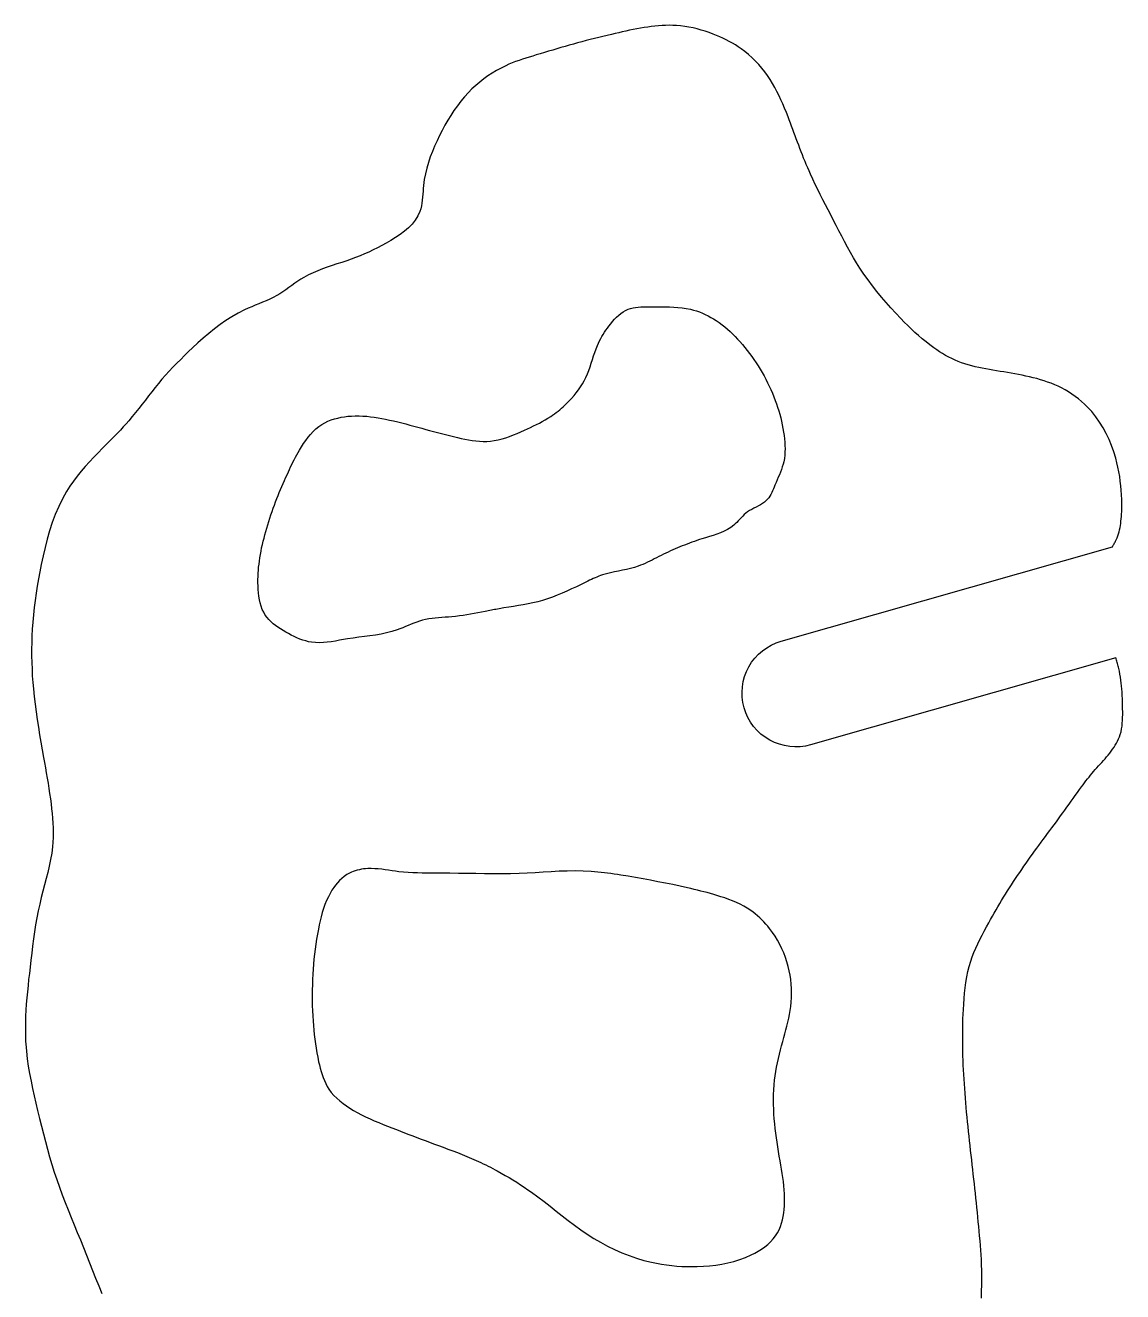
# Model space of a CAD drawing. Extents: x 0 to 235, y 0 to 140.
# Drawn here: x 154.08 to 169.36, y 121.59 to 139.22 of the extents above; entities that cross this region are included whole.
import ezdxf

# ---------------------------------------------------------------- set-up
doc = ezdxf.new("R2010")
doc.units = 0
doc.layers.add('CK_LEVEL_1', color=1, linetype='CONTINUOUS')

msp = doc.modelspace()

# ---------------------------------------------------------------- linework, layer by layer
at = {"layer": 'CK_LEVEL_1'}
msp.add_lwpolyline([(167.392, 121.496), (167.394, 121.591), (167.396, 121.685), (167.396, 121.78), (167.395, 121.875), (167.393, 121.969), (167.39, 122.035), (167.386, 122.1), (167.382, 122.166), (167.377, 122.232), (167.372, 122.297), (167.366, 122.363), (167.36, 122.428), (167.354, 122.494), (167.347, 122.559), (167.341, 122.626), (167.334, 122.692), (167.327, 122.758), (167.32, 122.825), (167.313, 122.891), (167.306, 122.957), (167.299, 123.024), (167.292, 123.09), (167.285, 123.156), (167.277, 123.222), (167.27, 123.289), (167.262, 123.355), (167.255, 123.422), (167.248, 123.488), (167.24, 123.555), (167.233, 123.621), (167.226, 123.688), (167.218, 123.754), (167.212, 123.82), (167.205, 123.887), (167.198, 123.953), (167.192, 124.019), (167.185, 124.085), (167.179, 124.151), (167.174, 124.217), (167.168, 124.284), (167.163, 124.35), (167.158, 124.415), (167.153, 124.481), (167.149, 124.546), (167.145, 124.612), (167.142, 124.677), (167.138, 124.742), (167.136, 124.808), (167.133, 124.873), (167.132, 124.939), (167.13, 125.003), (167.13, 125.067), (167.13, 125.131), (167.13, 125.195), (167.131, 125.259), (167.132, 125.323), (167.134, 125.387), (167.136, 125.451), (167.139, 125.516), (167.144, 125.592), (167.149, 125.668), (167.156, 125.744), (167.164, 125.82), (167.174, 125.895), (167.187, 125.97), (167.202, 126.044), (167.221, 126.117), (167.242, 126.189), (167.263, 126.251), (167.287, 126.312), (167.313, 126.372), (167.34, 126.432), (167.369, 126.491), (167.399, 126.55), (167.43, 126.608), (167.462, 126.667), (167.494, 126.725), (167.519, 126.77), (167.544, 126.815), (167.569, 126.859), (167.595, 126.904), (167.62, 126.948), (167.646, 126.993), (167.672, 127.037), (167.699, 127.081), (167.726, 127.125), (167.753, 127.169), (167.781, 127.212), (167.809, 127.255), (167.837, 127.298), (167.866, 127.341), (167.895, 127.384), (167.924, 127.426), (167.953, 127.468), (167.982, 127.511), (168.012, 127.553), (168.042, 127.595), (168.071, 127.637), (168.101, 127.678), (168.131, 127.72), (168.161, 127.762), (168.192, 127.803), (168.222, 127.845), (168.252, 127.886), (168.283, 127.927), (168.313, 127.968), (168.343, 128.009), (168.373, 128.049), (168.404, 128.09), (168.434, 128.131), (168.464, 128.172), (168.494, 128.213), (168.524, 128.254), (168.553, 128.295), (168.582, 128.335), (168.611, 128.376), (168.64, 128.417), (168.669, 128.457), (168.698, 128.498), (168.727, 128.538), (168.756, 128.579), (168.786, 128.619), (168.806, 128.646), (168.826, 128.673), (168.847, 128.7), (168.868, 128.727), (168.889, 128.753), (168.91, 128.78), (168.931, 128.806), (168.953, 128.832), (168.975, 128.857), (168.997, 128.883), (169.02, 128.908), (169.043, 128.933), (169.066, 128.958), (169.089, 128.984), (169.112, 129.009), (169.134, 129.035), (169.156, 129.061), (169.178, 129.088), (169.198, 129.115), (169.218, 129.142), (169.237, 129.17), (169.255, 129.198), (169.271, 129.227), (169.287, 129.256), (169.301, 129.286), (169.314, 129.316), (169.324, 129.347), (169.335, 129.385), (169.343, 129.424), (169.349, 129.463), (169.353, 129.503), (169.356, 129.543), (169.357, 129.583), (169.358, 129.623), (169.358, 129.664), (169.357, 129.704), (169.357, 129.726), (169.357, 129.747), (169.356, 129.769), (169.356, 129.79), (169.355, 129.812), (169.355, 129.833), (169.354, 129.855), (169.353, 129.876), (169.352, 129.898), (169.35, 129.939), (169.347, 129.98), (169.343, 130.022), (169.338, 130.063), (169.333, 130.104), (169.327, 130.145), (169.32, 130.186), (169.312, 130.227), (169.303, 130.267), (169.299, 130.284), (169.295, 130.3), (169.291, 130.317), (169.287, 130.333), (169.282, 130.349), (169.278, 130.366), (169.273, 130.382), (169.269, 130.398), (169.264, 130.415), (165.012, 129.203, -0.414214), (164.085, 129.719, -0.414214), (164.601, 130.646), (169.214, 131.961), (169.221, 131.972), (169.227, 131.983), (169.233, 131.993), (169.24, 132.004), (169.246, 132.015), (169.252, 132.026), (169.258, 132.037), (169.263, 132.048), (169.269, 132.059), (169.28, 132.086), (169.291, 132.114), (169.3, 132.142), (169.308, 132.171), (169.315, 132.199), (169.321, 132.229), (169.326, 132.258), (169.33, 132.287), (169.334, 132.317), (169.337, 132.35), (169.34, 132.384), (169.342, 132.417), (169.344, 132.45), (169.345, 132.484), (169.345, 132.517), (169.345, 132.55), (169.345, 132.584), (169.344, 132.617), (169.341, 132.682), (169.337, 132.747), (169.332, 132.811), (169.325, 132.876), (169.316, 132.941), (169.305, 133.005), (169.292, 133.069), (169.278, 133.132), (169.261, 133.196), (169.234, 133.284), (169.203, 133.37), (169.168, 133.455), (169.129, 133.539), (169.085, 133.619), (169.037, 133.697), (168.984, 133.772), (168.927, 133.843), (168.865, 133.911), (168.825, 133.949), (168.784, 133.986), (168.741, 134.022), (168.697, 134.055), (168.652, 134.087), (168.605, 134.117), (168.557, 134.145), (168.508, 134.172), (168.459, 134.196), (168.411, 134.217), (168.362, 134.237), (168.313, 134.255), (168.264, 134.272), (168.213, 134.288), (168.163, 134.302), (168.112, 134.315), (168.061, 134.327), (168.01, 134.339), (167.959, 134.35), (167.909, 134.36), (167.858, 134.369), (167.807, 134.378), (167.756, 134.387), (167.705, 134.396), (167.653, 134.404), (167.602, 134.413), (167.551, 134.421), (167.502, 134.43), (167.452, 134.438), (167.403, 134.448), (167.354, 134.458), (167.305, 134.469), (167.256, 134.48), (167.208, 134.494), (167.16, 134.508), (167.113, 134.524), (167.068, 134.542), (167.023, 134.561), (166.979, 134.581), (166.935, 134.603), (166.892, 134.626), (166.85, 134.651), (166.809, 134.676), (166.768, 134.703), (166.728, 134.731), (166.672, 134.771), (166.619, 134.813), (166.566, 134.857), (166.514, 134.901), (166.464, 134.947), (166.414, 134.994), (166.365, 135.042), (166.317, 135.091), (166.269, 135.14), (166.2, 135.213), (166.131, 135.288), (166.064, 135.363), (165.998, 135.439), (165.934, 135.517), (165.872, 135.596), (165.812, 135.677), (165.753, 135.759), (165.698, 135.842), (165.653, 135.914), (165.609, 135.987), (165.567, 136.06), (165.526, 136.135), (165.485, 136.21), (165.446, 136.285), (165.406, 136.361), (165.367, 136.437), (165.328, 136.512), (165.292, 136.583), (165.255, 136.653), (165.219, 136.724), (165.182, 136.794), (165.146, 136.865), (165.111, 136.936), (165.076, 137.007), (165.042, 137.079), (165.009, 137.151), (164.99, 137.195), (164.971, 137.239), (164.952, 137.284), (164.934, 137.328), (164.915, 137.373), (164.898, 137.418), (164.88, 137.463), (164.863, 137.508), (164.846, 137.553), (164.829, 137.597), (164.813, 137.641), (164.796, 137.685), (164.78, 137.729), (164.764, 137.773), (164.747, 137.817), (164.731, 137.861), (164.714, 137.905), (164.697, 137.949), (164.674, 138.008), (164.649, 138.068), (164.625, 138.127), (164.599, 138.185), (164.572, 138.243), (164.543, 138.301), (164.513, 138.357), (164.481, 138.413), (164.448, 138.467), (164.411, 138.522), (164.372, 138.575), (164.331, 138.627), (164.289, 138.677), (164.244, 138.725), (164.197, 138.771), (164.148, 138.815), (164.098, 138.857), (164.045, 138.896), (164.005, 138.924), (163.964, 138.95), (163.922, 138.976), (163.879, 138.999), (163.835, 139.022), (163.791, 139.043), (163.746, 139.063), (163.701, 139.083), (163.655, 139.101), (163.6, 139.121), (163.544, 139.14), (163.488, 139.157), (163.431, 139.172), (163.374, 139.186), (163.317, 139.198), (163.259, 139.207), (163.201, 139.214), (163.143, 139.219), (163.093, 139.222), (163.043, 139.223), (162.993, 139.222), (162.943, 139.22), (162.893, 139.216), (162.843, 139.211), (162.793, 139.205), (162.743, 139.199), (162.694, 139.191), (162.643, 139.183), (162.592, 139.173), (162.541, 139.164), (162.49, 139.153), (162.44, 139.142), (162.389, 139.131), (162.339, 139.12), (162.288, 139.108), (162.238, 139.096), (162.179, 139.082), (162.12, 139.068), (162.061, 139.053), (162.002, 139.039), (161.943, 139.024), (161.884, 139.009), (161.826, 138.994), (161.767, 138.978), (161.708, 138.962), (161.651, 138.946), (161.593, 138.93), (161.535, 138.913), (161.477, 138.896), (161.42, 138.879), (161.362, 138.862), (161.305, 138.845), (161.247, 138.827), (161.19, 138.81), (161.142, 138.795), (161.094, 138.781), (161.046, 138.765), (160.998, 138.75), (160.951, 138.734), (160.904, 138.717), (160.857, 138.699), (160.811, 138.68), (160.766, 138.659), (160.702, 138.628), (160.639, 138.594), (160.578, 138.557), (160.518, 138.518), (160.46, 138.476), (160.403, 138.432), (160.349, 138.386), (160.296, 138.337), (160.246, 138.287), (160.192, 138.227), (160.141, 138.166), (160.092, 138.102), (160.045, 138.036), (160.001, 137.969), (159.959, 137.901), (159.919, 137.831), (159.881, 137.76), (159.844, 137.688), (159.809, 137.614), (159.775, 137.54), (159.744, 137.465), (159.715, 137.389), (159.689, 137.312), (159.667, 137.234), (159.648, 137.155), (159.632, 137.075), (159.622, 136.994), (159.618, 136.952), (159.615, 136.911), (159.612, 136.869), (159.608, 136.828), (159.604, 136.787), (159.599, 136.746), (159.592, 136.707), (159.583, 136.668), (159.571, 136.631), (159.543, 136.568), (159.506, 136.509), (159.462, 136.454), (159.411, 136.403), (159.356, 136.354), (159.296, 136.309), (159.233, 136.266), (159.168, 136.226), (159.103, 136.189), (159.042, 136.155), (158.981, 136.124), (158.92, 136.094), (158.859, 136.065), (158.798, 136.039), (158.737, 136.013), (158.676, 135.989), (158.613, 135.966), (158.551, 135.943), (158.484, 135.921), (158.416, 135.899), (158.348, 135.877), (158.281, 135.854), (158.213, 135.83), (158.147, 135.805), (158.082, 135.777), (158.018, 135.747), (157.956, 135.713), (157.913, 135.687), (157.87, 135.659), (157.828, 135.63), (157.787, 135.601), (157.745, 135.571), (157.704, 135.541), (157.662, 135.513), (157.619, 135.485), (157.576, 135.459), (157.528, 135.433), (157.479, 135.409), (157.43, 135.387), (157.38, 135.366), (157.329, 135.345), (157.278, 135.324), (157.228, 135.304), (157.178, 135.282), (157.128, 135.26), (157.039, 135.215), (156.953, 135.165), (156.869, 135.112), (156.787, 135.054), (156.708, 134.994), (156.63, 134.931), (156.553, 134.866), (156.478, 134.799), (156.404, 134.731), (156.348, 134.678), (156.293, 134.625), (156.239, 134.571), (156.185, 134.517), (156.132, 134.462), (156.08, 134.407), (156.029, 134.35), (155.979, 134.293), (155.929, 134.235), (155.883, 134.178), (155.837, 134.12), (155.792, 134.062), (155.747, 134.004), (155.702, 133.946), (155.657, 133.888), (155.611, 133.83), (155.565, 133.773), (155.518, 133.717), (155.479, 133.673), (155.439, 133.63), (155.399, 133.587), (155.358, 133.544), (155.317, 133.502), (155.276, 133.46), (155.234, 133.418), (155.192, 133.376), (155.151, 133.334), (155.089, 133.271), (155.029, 133.208), (154.969, 133.144), (154.91, 133.079), (154.854, 133.013), (154.799, 132.945), (154.746, 132.876), (154.697, 132.805), (154.65, 132.732), (154.592, 132.629), (154.54, 132.522), (154.493, 132.412), (154.451, 132.299), (154.414, 132.185), (154.381, 132.068), (154.35, 131.951), (154.323, 131.833), (154.298, 131.714), (154.278, 131.614), (154.259, 131.514), (154.242, 131.414), (154.226, 131.314), (154.212, 131.214), (154.199, 131.114), (154.189, 131.013), (154.179, 130.913), (154.172, 130.812), (154.168, 130.72), (154.165, 130.628), (154.163, 130.535), (154.163, 130.443), (154.165, 130.35), (154.169, 130.258), (154.173, 130.165), (154.18, 130.073), (154.188, 129.981), (154.199, 129.874), (154.211, 129.768), (154.225, 129.661), (154.241, 129.555), (154.257, 129.449), (154.275, 129.343), (154.293, 129.238), (154.311, 129.132), (154.33, 129.027), (154.343, 128.955), (154.356, 128.883), (154.368, 128.812), (154.38, 128.74), (154.392, 128.668), (154.404, 128.596), (154.414, 128.524), (154.425, 128.452), (154.434, 128.379), (154.442, 128.313), (154.449, 128.246), (154.454, 128.18), (154.459, 128.113), (154.462, 128.047), (154.463, 127.98), (154.462, 127.914), (154.459, 127.848), (154.454, 127.782), (154.443, 127.693), (154.428, 127.604), (154.409, 127.515), (154.389, 127.427), (154.366, 127.339), (154.343, 127.251), (154.32, 127.163), (154.297, 127.075), (154.276, 126.986), (154.254, 126.89), (154.235, 126.793), (154.218, 126.695), (154.203, 126.597), (154.189, 126.499), (154.176, 126.401), (154.164, 126.303), (154.153, 126.204), (154.141, 126.106), (154.132, 126.02), (154.122, 125.935), (154.113, 125.849), (154.104, 125.764), (154.096, 125.678), (154.089, 125.593), (154.084, 125.507), (154.079, 125.422), (154.077, 125.336), (154.077, 125.336), (154.076, 125.303), (154.076, 125.27), (154.076, 125.238), (154.076, 125.205), (154.076, 125.172), (154.077, 125.139), (154.079, 125.106), (154.08, 125.073), (154.082, 125.041), (154.091, 124.936), (154.103, 124.832), (154.117, 124.728), (154.135, 124.625), (154.155, 124.521), (154.176, 124.418), (154.199, 124.315), (154.223, 124.212), (154.247, 124.11), (154.273, 124.001), (154.3, 123.894), (154.327, 123.786), (154.355, 123.678), (154.384, 123.571), (154.414, 123.465), (154.446, 123.359), (154.479, 123.253), (154.514, 123.148), (154.551, 123.042), (154.59, 122.936), (154.63, 122.831), (154.671, 122.726), (154.714, 122.621), (154.756, 122.516), (154.799, 122.412), (154.842, 122.307), (154.884, 122.203), (154.927, 122.096), (154.969, 121.988), (155.011, 121.881), (155.054, 121.774), (155.097, 121.668), (155.141, 121.561)], format="xyb", dxfattribs=at)
for points in [[(157.578, 132.633), (157.595, 132.674), (157.612, 132.716), (157.629, 132.758), (157.647, 132.8), (157.665, 132.841), (157.683, 132.882), (157.701, 132.923), (157.72, 132.964), (157.739, 133.005), (157.754, 133.039), (157.77, 133.073), (157.787, 133.106), (157.803, 133.14), (157.82, 133.173), (157.838, 133.207), (157.855, 133.24), (157.874, 133.273), (157.893, 133.306), (157.92, 133.352), (157.95, 133.398), (157.981, 133.442), (158.013, 133.485), (158.047, 133.526), (158.084, 133.565), (158.122, 133.602), (158.163, 133.635), (158.206, 133.665), (158.247, 133.688), (158.29, 133.709), (158.334, 133.727), (158.379, 133.742), (158.426, 133.754), (158.473, 133.765), (158.521, 133.772), (158.569, 133.778), (158.617, 133.782), (158.671, 133.784), (158.724, 133.784), (158.777, 133.782), (158.83, 133.778), (158.883, 133.772), (158.936, 133.765), (158.988, 133.757), (159.04, 133.747), (159.092, 133.737), (159.148, 133.725), (159.205, 133.713), (159.261, 133.699), (159.317, 133.685), (159.373, 133.671), (159.429, 133.656), (159.484, 133.641), (159.54, 133.626), (159.596, 133.611), (159.651, 133.596), (159.706, 133.581), (159.761, 133.566), (159.816, 133.551), (159.871, 133.537), (159.926, 133.523), (159.982, 133.509), (160.038, 133.495), (160.094, 133.482), (160.145, 133.471), (160.196, 133.46), (160.247, 133.451), (160.298, 133.442), (160.349, 133.436), (160.4, 133.431), (160.451, 133.429), (160.502, 133.429), (160.553, 133.432), (160.607, 133.44), (160.661, 133.45), (160.714, 133.464), (160.767, 133.48), (160.819, 133.498), (160.872, 133.518), (160.924, 133.54), (160.975, 133.562), (161.026, 133.585), (161.069, 133.604), (161.111, 133.624), (161.153, 133.643), (161.194, 133.664), (161.235, 133.684), (161.275, 133.706), (161.315, 133.729), (161.354, 133.752), (161.393, 133.777), (161.419, 133.794), (161.445, 133.812), (161.47, 133.831), (161.495, 133.851), (161.519, 133.87), (161.543, 133.891), (161.567, 133.912), (161.59, 133.933), (161.613, 133.955), (161.649, 133.991), (161.684, 134.028), (161.717, 134.066), (161.749, 134.105), (161.78, 134.146), (161.808, 134.187), (161.835, 134.23), (161.86, 134.274), (161.882, 134.319), (161.904, 134.367), (161.923, 134.416), (161.941, 134.466), (161.958, 134.517), (161.974, 134.567), (161.99, 134.618), (162.007, 134.668), (162.025, 134.718), (162.045, 134.766), (162.059, 134.798), (162.074, 134.829), (162.09, 134.859), (162.106, 134.889), (162.124, 134.919), (162.142, 134.949), (162.162, 134.978), (162.182, 135.007), (162.203, 135.035), (162.228, 135.067), (162.254, 135.099), (162.281, 135.129), (162.309, 135.158), (162.339, 135.186), (162.37, 135.211), (162.402, 135.233), (162.435, 135.252), (162.47, 135.268), (162.504, 135.279), (162.539, 135.288), (162.575, 135.294), (162.611, 135.298), (162.649, 135.3), (162.686, 135.301), (162.724, 135.301), (162.762, 135.301), (162.801, 135.301), (162.862, 135.3), (162.923, 135.301), (162.984, 135.301), (163.045, 135.3), (163.105, 135.299), (163.164, 135.295), (163.223, 135.289), (163.281, 135.281), (163.339, 135.269), (163.381, 135.258), (163.422, 135.245), (163.464, 135.231), (163.504, 135.214), (163.544, 135.196), (163.583, 135.177), (163.622, 135.156), (163.66, 135.133), (163.697, 135.11), (163.738, 135.082), (163.778, 135.053), (163.816, 135.022), (163.854, 134.99), (163.89, 134.958), (163.926, 134.924), (163.961, 134.889), (163.995, 134.854), (164.028, 134.818), (164.063, 134.778), (164.096, 134.737), (164.13, 134.696), (164.162, 134.654), (164.193, 134.611), (164.223, 134.568), (164.253, 134.524), (164.281, 134.479), (164.309, 134.434), (164.336, 134.388), (164.363, 134.341), (164.388, 134.293), (164.412, 134.246), (164.436, 134.197), (164.458, 134.149), (164.48, 134.099), (164.5, 134.05), (164.519, 134), (164.536, 133.952), (164.553, 133.904), (164.568, 133.856), (164.582, 133.807), (164.595, 133.758), (164.607, 133.708), (164.618, 133.659), (164.627, 133.608), (164.636, 133.557), (164.643, 133.511), (164.648, 133.465), (164.653, 133.419), (164.655, 133.373), (164.656, 133.327), (164.655, 133.281), (164.652, 133.235), (164.647, 133.19), (164.638, 133.146), (164.629, 133.109), (164.618, 133.072), (164.606, 133.036), (164.592, 133), (164.578, 132.964), (164.562, 132.928), (164.547, 132.892), (164.531, 132.856), (164.515, 132.819), (164.504, 132.793), (164.493, 132.766), (164.482, 132.74), (164.47, 132.715), (164.457, 132.69), (164.444, 132.666), (164.429, 132.643), (164.413, 132.622), (164.395, 132.603), (164.37, 132.581), (164.344, 132.562), (164.315, 132.545), (164.285, 132.529), (164.254, 132.513), (164.223, 132.498), (164.192, 132.482), (164.162, 132.465), (164.133, 132.446), (164.11, 132.428), (164.087, 132.408), (164.066, 132.387), (164.045, 132.366), (164.025, 132.344), (164.004, 132.322), (163.984, 132.301), (163.963, 132.28), (163.941, 132.261), (163.899, 132.229), (163.854, 132.201), (163.807, 132.177), (163.758, 132.155), (163.707, 132.136), (163.655, 132.119), (163.603, 132.103), (163.55, 132.087), (163.498, 132.071), (163.463, 132.06), (163.428, 132.048), (163.393, 132.036), (163.359, 132.024), (163.325, 132.011), (163.291, 131.998), (163.257, 131.985), (163.224, 131.972), (163.19, 131.958), (163.157, 131.944), (163.125, 131.93), (163.092, 131.916), (163.059, 131.902), (163.027, 131.887), (162.994, 131.872), (162.962, 131.856), (162.929, 131.84), (162.897, 131.824), (162.866, 131.808), (162.834, 131.792), (162.803, 131.776), (162.771, 131.761), (162.74, 131.745), (162.708, 131.73), (162.676, 131.716), (162.644, 131.703), (162.611, 131.691), (162.557, 131.674), (162.502, 131.659), (162.447, 131.646), (162.391, 131.634), (162.335, 131.623), (162.279, 131.612), (162.223, 131.599), (162.168, 131.585), (162.114, 131.569), (162.087, 131.56), (162.061, 131.55), (162.035, 131.539), (162.01, 131.529), (161.984, 131.517), (161.959, 131.506), (161.933, 131.494), (161.908, 131.481), (161.883, 131.469), (161.816, 131.437), (161.75, 131.405), (161.684, 131.374), (161.617, 131.343), (161.55, 131.313), (161.483, 131.285), (161.415, 131.259), (161.346, 131.235), (161.276, 131.213), (161.211, 131.196), (161.145, 131.18), (161.078, 131.166), (161.011, 131.154), (160.943, 131.142), (160.876, 131.131), (160.808, 131.12), (160.741, 131.109), (160.673, 131.097), (160.652, 131.093), (160.63, 131.089), (160.609, 131.085), (160.588, 131.081), (160.566, 131.077), (160.545, 131.073), (160.523, 131.068), (160.502, 131.064), (160.481, 131.06), (160.429, 131.05), (160.378, 131.04), (160.327, 131.03), (160.275, 131.021), (160.224, 131.012), (160.172, 131.005), (160.12, 130.997), (160.068, 130.991), (160.015, 130.986), (159.969, 130.982), (159.923, 130.979), (159.877, 130.975), (159.831, 130.972), (159.785, 130.968), (159.74, 130.963), (159.694, 130.956), (159.649, 130.948), (159.605, 130.937), (159.565, 130.925), (159.526, 130.912), (159.487, 130.898), (159.448, 130.882), (159.409, 130.866), (159.371, 130.85), (159.332, 130.834), (159.293, 130.818), (159.254, 130.804), (159.18, 130.781), (159.105, 130.761), (159.029, 130.746), (158.953, 130.732), (158.875, 130.721), (158.797, 130.71), (158.719, 130.7), (158.64, 130.689), (158.562, 130.677), (158.505, 130.668), (158.449, 130.658), (158.393, 130.648), (158.337, 130.639), (158.281, 130.632), (158.226, 130.626), (158.17, 130.624), (158.116, 130.626), (158.062, 130.631), (158.02, 130.639), (157.98, 130.649), (157.939, 130.661), (157.899, 130.676), (157.859, 130.692), (157.82, 130.71), (157.78, 130.73), (157.741, 130.751), (157.703, 130.772), (157.666, 130.794), (157.63, 130.816), (157.594, 130.84), (157.56, 130.864), (157.528, 130.89), (157.497, 130.917), (157.468, 130.946), (157.442, 130.976), (157.418, 131.008), (157.395, 131.048), (157.375, 131.089), (157.359, 131.133), (157.346, 131.178), (157.336, 131.224), (157.328, 131.272), (157.322, 131.32), (157.318, 131.368), (157.316, 131.416), (157.315, 131.46), (157.315, 131.504), (157.316, 131.548), (157.318, 131.591), (157.321, 131.634), (157.325, 131.677), (157.33, 131.719), (157.335, 131.762), (157.341, 131.805), (157.349, 131.851), (157.358, 131.898), (157.367, 131.944), (157.377, 131.991), (157.388, 132.037), (157.4, 132.083), (157.412, 132.129), (157.424, 132.175), (157.437, 132.221), (157.451, 132.268), (157.466, 132.314), (157.48, 132.36), (157.496, 132.406), (157.511, 132.451), (157.527, 132.497), (157.544, 132.542), (157.561, 132.587), (157.578, 132.633)], [(161.127, 122.971), (161.213, 122.908), (161.299, 122.842), (161.383, 122.776), (161.467, 122.71), (161.552, 122.643), (161.637, 122.577), (161.722, 122.512), (161.81, 122.449), (161.898, 122.389), (161.991, 122.33), (162.086, 122.275), (162.182, 122.223), (162.281, 122.174), (162.381, 122.13), (162.483, 122.09), (162.586, 122.054), (162.691, 122.023), (162.797, 121.996), (162.867, 121.982), (162.937, 121.969), (163.007, 121.959), (163.078, 121.951), (163.149, 121.944), (163.22, 121.94), (163.291, 121.937), (163.363, 121.936), (163.434, 121.937), (163.52, 121.941), (163.605, 121.947), (163.691, 121.957), (163.775, 121.97), (163.859, 121.987), (163.942, 122.008), (164.024, 122.033), (164.105, 122.063), (164.185, 122.099), (164.233, 122.124), (164.281, 122.151), (164.327, 122.18), (164.372, 122.212), (164.414, 122.246), (164.453, 122.282), (164.489, 122.321), (164.522, 122.363), (164.551, 122.407), (164.573, 122.449), (164.592, 122.493), (164.608, 122.539), (164.621, 122.586), (164.631, 122.634), (164.639, 122.683), (164.644, 122.733), (164.648, 122.782), (164.65, 122.832), (164.649, 122.89), (164.647, 122.948), (164.644, 123.006), (164.638, 123.063), (164.632, 123.12), (164.624, 123.177), (164.616, 123.234), (164.607, 123.291), (164.598, 123.347), (164.587, 123.411), (164.576, 123.475), (164.566, 123.539), (164.556, 123.603), (164.546, 123.667), (164.536, 123.731), (164.528, 123.795), (164.52, 123.859), (164.513, 123.924), (164.506, 123.992), (164.501, 124.06), (164.498, 124.127), (164.496, 124.195), (164.495, 124.263), (164.497, 124.331), (164.499, 124.399), (164.504, 124.467), (164.511, 124.534), (164.519, 124.594), (164.528, 124.655), (164.539, 124.715), (164.551, 124.774), (164.564, 124.834), (164.578, 124.894), (164.592, 124.953), (164.608, 125.012), (164.624, 125.071), (164.638, 125.125), (164.653, 125.179), (164.668, 125.233), (164.682, 125.287), (164.695, 125.341), (164.708, 125.395), (164.719, 125.449), (164.728, 125.504), (164.736, 125.559), (164.743, 125.621), (164.746, 125.683), (164.748, 125.746), (164.747, 125.808), (164.743, 125.871), (164.736, 125.933), (164.727, 125.995), (164.715, 126.056), (164.701, 126.117), (164.683, 126.181), (164.662, 126.243), (164.638, 126.304), (164.612, 126.364), (164.583, 126.423), (164.551, 126.481), (164.517, 126.537), (164.48, 126.591), (164.44, 126.644), (164.415, 126.676), (164.388, 126.707), (164.361, 126.737), (164.333, 126.766), (164.304, 126.794), (164.273, 126.822), (164.242, 126.848), (164.211, 126.873), (164.178, 126.896), (164.13, 126.927), (164.081, 126.956), (164.03, 126.983), (163.978, 127.007), (163.925, 127.029), (163.872, 127.05), (163.817, 127.07), (163.763, 127.088), (163.708, 127.105), (163.662, 127.118), (163.617, 127.131), (163.572, 127.144), (163.526, 127.156), (163.481, 127.167), (163.435, 127.178), (163.39, 127.189), (163.344, 127.2), (163.298, 127.211), (163.196, 127.233), (163.093, 127.256), (162.99, 127.277), (162.886, 127.297), (162.783, 127.317), (162.679, 127.336), (162.575, 127.355), (162.471, 127.372), (162.367, 127.389), (162.322, 127.396), (162.276, 127.403), (162.231, 127.409), (162.185, 127.415), (162.14, 127.421), (162.094, 127.426), (162.049, 127.431), (162.003, 127.435), (161.958, 127.439), (161.846, 127.444), (161.735, 127.446), (161.623, 127.444), (161.511, 127.441), (161.399, 127.435), (161.287, 127.429), (161.176, 127.422), (161.064, 127.416), (160.952, 127.411), (160.831, 127.408), (160.71, 127.406), (160.59, 127.406), (160.469, 127.407), (160.348, 127.409), (160.228, 127.411), (160.107, 127.413), (159.986, 127.415), (159.865, 127.416), (159.8, 127.416), (159.735, 127.416), (159.669, 127.416), (159.604, 127.416), (159.539, 127.418), (159.474, 127.42), (159.409, 127.424), (159.344, 127.429), (159.279, 127.436), (159.231, 127.442), (159.183, 127.449), (159.135, 127.456), (159.087, 127.463), (159.039, 127.47), (158.991, 127.475), (158.942, 127.478), (158.894, 127.48), (158.845, 127.479), (158.815, 127.477), (158.786, 127.474), (158.757, 127.47), (158.728, 127.464), (158.699, 127.457), (158.67, 127.449), (158.643, 127.44), (158.616, 127.428), (158.589, 127.416), (158.553, 127.395), (158.518, 127.37), (158.485, 127.343), (158.453, 127.314), (158.424, 127.282), (158.396, 127.249), (158.371, 127.214), (158.346, 127.177), (158.324, 127.14), (158.296, 127.087), (158.271, 127.033), (158.248, 126.979), (158.229, 126.923), (158.211, 126.866), (158.195, 126.809), (158.181, 126.752), (158.168, 126.694), (158.157, 126.636), (158.144, 126.566), (158.132, 126.497), (158.121, 126.427), (158.111, 126.357), (158.103, 126.287), (158.095, 126.217), (158.089, 126.147), (158.083, 126.077), (158.079, 126.007), (158.075, 125.934), (158.073, 125.862), (158.071, 125.79), (158.07, 125.717), (158.071, 125.645), (158.072, 125.573), (158.075, 125.5), (158.078, 125.428), (158.083, 125.356), (158.087, 125.293), (158.093, 125.23), (158.099, 125.167), (158.107, 125.104), (158.115, 125.041), (158.125, 124.978), (158.135, 124.915), (158.147, 124.852), (158.16, 124.789), (158.171, 124.744), (158.182, 124.699), (158.195, 124.655), (158.208, 124.611), (158.224, 124.568), (158.241, 124.526), (158.26, 124.485), (158.281, 124.445), (158.304, 124.407), (158.337, 124.362), (158.374, 124.32), (158.413, 124.28), (158.456, 124.243), (158.501, 124.207), (158.548, 124.174), (158.596, 124.142), (158.646, 124.112), (158.696, 124.084), (158.756, 124.052), (158.815, 124.023), (158.876, 123.994), (158.936, 123.967), (158.997, 123.942), (159.058, 123.917), (159.12, 123.892), (159.181, 123.868), (159.243, 123.844), (159.3, 123.822), (159.357, 123.8), (159.415, 123.778), (159.472, 123.756), (159.53, 123.734), (159.588, 123.712), (159.645, 123.691), (159.703, 123.669), (159.761, 123.647), (159.828, 123.623), (159.894, 123.598), (159.96, 123.574), (160.027, 123.549), (160.093, 123.524), (160.159, 123.498), (160.224, 123.471), (160.29, 123.444), (160.354, 123.415), (160.388, 123.4), (160.421, 123.385), (160.454, 123.369), (160.487, 123.353), (160.52, 123.336), (160.552, 123.32), (160.585, 123.303), (160.617, 123.286), (160.649, 123.268), (160.704, 123.238), (160.759, 123.207), (160.813, 123.176), (160.866, 123.143), (160.919, 123.11), (160.972, 123.077), (161.024, 123.042), (161.076, 123.007), (161.127, 122.971)]]:
    msp.add_lwpolyline(points, close=True, dxfattribs=at)

doc.saveas('drawing.dxf')
